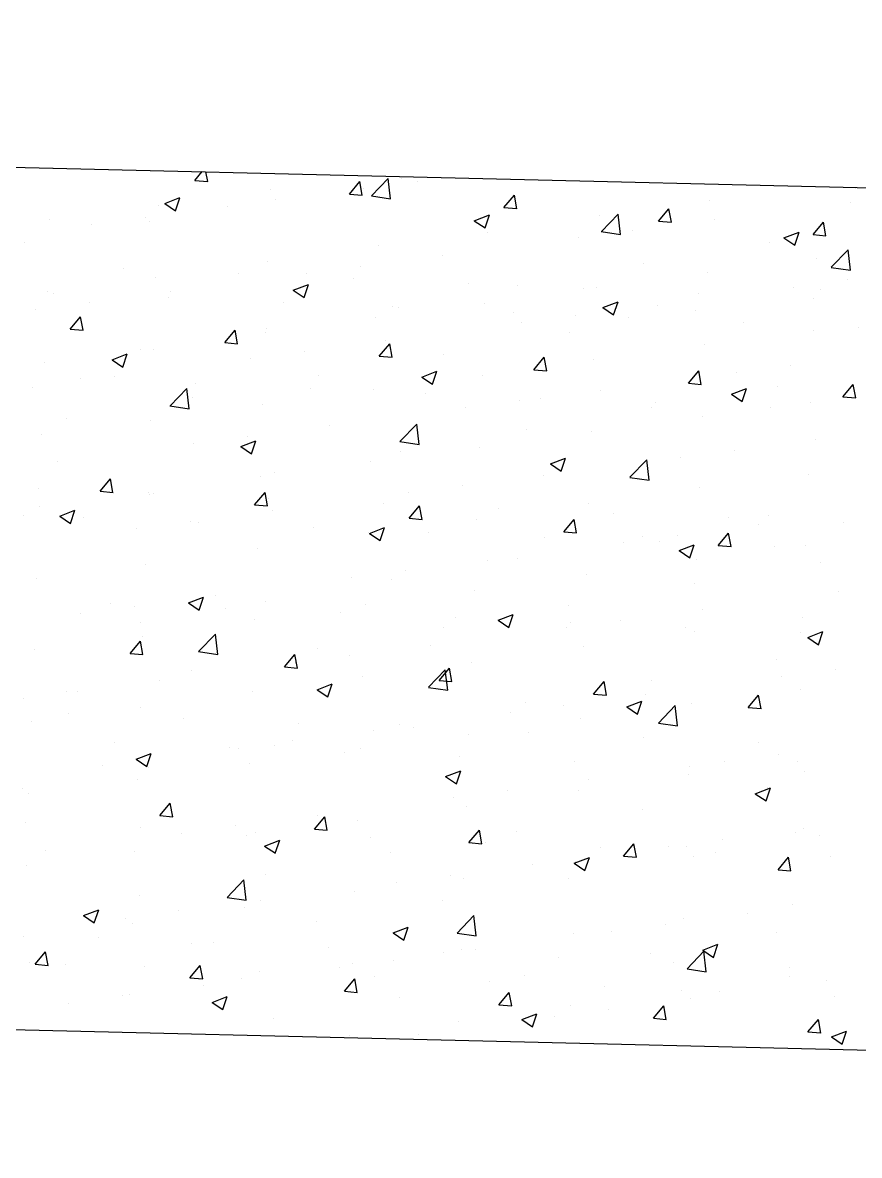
# Model space of a CAD drawing. Header units: millimetres. Extents: x 331487 to 517269, y 198509 to 399936.
# Drawn here: x 446984 to 447372, y 301836 to 302362 of the extents above; entities that cross this region are included whole.
import ezdxf

# ---------------------------------------------------------------- set-up
doc = ezdxf.new("R2010")
doc.units = ezdxf.units.MM
doc.header["$MEASUREMENT"] = 0
doc.layers.add('COLUMN', color=6, linetype='Continuous')

msp = doc.modelspace()

# ---------------------------------------------------------------- linework, layer by layer
at = {"layer": 'COLUMN'}
for p, q in [((411189.88, 303155.43), (449398.63, 302236.5)), ((410789.88, 302764.93), (449403.06, 301836.28))]:
    msp.add_line(p, q, dxfattribs=at)
at = {"layer": 'COLUMN', "color": 2, "linetype": 'Continuous'}
for p, q in [((446997.85, 302294.24), (446997.95, 302294.24)), ((446997.85, 302294.24), (446997.95, 302294.24)), ((446997.94, 302294.23), (446997.94, 302294.24)), ((446997.94, 302294.23), (446997.94, 302294.24)), ((447063.69, 302288.48), (447067.13, 302292.58)), ((447063.69, 302288.48), (447067.13, 302292.58)), ((447069.67, 302287.95), (447068.82, 302292.54)), ((447069.67, 302287.95), (447068.82, 302292.54)), ((447145.62, 302281.3), (447153.41, 302289.42)), ((447145.62, 302281.3), (447153.41, 302289.42)), ((447154.51, 302279.92), (447153.41, 302289.42)), ((447154.51, 302279.92), (447153.41, 302289.42)), ((447159.38, 302289.57), (447159.38, 302289.57)), ((447159.38, 302289.57), (447159.38, 302289.57)), ((447063.69, 302288.48), (447069.67, 302287.96)), ((447063.69, 302288.48), (447069.67, 302287.96)), ((447098.79, 302284.37), (447098.79, 302284.37)), ((447098.79, 302284.37), (447098.79, 302284.37)), ((447135.42, 302282.21), (447140.24, 302287.95)), ((447135.42, 302282.21), (447140.24, 302287.95)), ((447141.4, 302281.68), (447140.24, 302287.95)), ((447141.4, 302281.68), (447140.24, 302287.95)), ((447141.99, 302284.72), (447141.99, 302284.72)), ((447141.99, 302284.72), (447141.99, 302284.72)), ((447167.02, 302288.01), (447167.02, 302288.01)), ((447167.02, 302288.01), (447167.02, 302288.01)), ((447353.23, 302285.47), (447353.23, 302285.47)), ((447353.23, 302285.47), (447353.23, 302285.47)), ((447370.26, 302284.99), (447370.26, 302284.99)), ((447370.26, 302284.99), (447370.26, 302284.99)), ((447049.68, 302277.83), (447056.69, 302280.52)), ((447049.68, 302277.83), (447056.69, 302280.52)), ((447054.65, 302274.47), (447056.68, 302280.51)), ((447054.65, 302274.47), (447056.68, 302280.51)), ((447101.06, 302279.56), (447101.06, 302279.56)), ((447101.06, 302279.56), (447101.06, 302279.56)), ((447135.42, 302282.21), (447141.4, 302281.69)), ((447135.42, 302282.21), (447141.4, 302281.69)), ((447145.62, 302281.3), (447154.51, 302279.92)), ((447145.62, 302281.3), (447154.51, 302279.92)), ((447207.15, 302275.93), (447211.97, 302281.68)), ((447207.15, 302275.93), (447211.97, 302281.68)), ((447213.12, 302275.4), (447211.97, 302281.67)), ((447213.12, 302275.4), (447211.97, 302281.67)), ((447302.71, 302279.06), (447302.71, 302279.06)), ((447302.71, 302279.06), (447302.71, 302279.06)), ((447367.8, 302278.47), (447367.8, 302278.47)), ((447367.8, 302278.47), (447367.8, 302278.47)), ((447046.86, 302276.87), (447046.86, 302276.87)), ((447046.86, 302276.87), (447046.86, 302276.87)), ((447049.68, 302277.83), (447054.66, 302274.47)), ((447049.68, 302277.83), (447054.66, 302274.47)), ((447078.83, 302276.4), (447078.83, 302276.4)), ((447078.83, 302276.4), (447078.83, 302276.4)), ((447207.15, 302275.93), (447213.12, 302275.41)), ((447207.15, 302275.93), (447213.12, 302275.41)), ((447278.87, 302269.66), (447283.69, 302275.4)), ((447278.87, 302269.66), (447283.69, 302275.4)), ((447284.85, 302269.13), (447283.69, 302275.4)), ((447284.85, 302269.13), (447283.69, 302275.4)), ((446996.34, 302270.47), (446996.34, 302270.47)), ((446996.34, 302270.47), (446996.34, 302270.47)), ((447015.92, 302268.12), (447015.92, 302268.12)), ((447015.92, 302268.12), (447015.92, 302268.12)), ((447040.96, 302271.42), (447040.96, 302271.42)), ((447040.96, 302271.42), (447040.96, 302271.42)), ((447042.74, 302269.55), (447042.74, 302269.55)), ((447042.74, 302269.55), (447042.74, 302269.55)), ((447193.4, 302269.82), (447200.4, 302272.51)), ((447193.4, 302269.82), (447200.4, 302272.51)), ((447193.4, 302269.82), (447198.37, 302266.46)), ((447193.4, 302269.82), (447198.37, 302266.46)), ((447198.37, 302266.46), (447200.4, 302272.51)), ((447198.37, 302266.46), (447200.4, 302272.51)), ((447251.37, 302272.02), (447251.37, 302272.02)), ((447251.37, 302272.02), (447251.37, 302272.02)), ((447252.35, 302264.75), (447260.14, 302272.87)), ((447252.35, 302264.75), (447260.14, 302272.87)), ((447261.24, 302263.37), (447260.13, 302272.86)), ((447261.24, 302263.37), (447260.13, 302272.86)), ((447278.87, 302269.66), (447284.85, 302269.13)), ((447278.87, 302269.66), (447284.85, 302269.13)), ((447304.65, 302270.16), (447304.65, 302270.16)), ((447304.65, 302270.16), (447304.65, 302270.16)), ((447350.6, 302263.38), (447355.42, 302269.13)), ((447350.6, 302263.38), (447355.42, 302269.13)), ((447356.57, 302262.85), (447355.42, 302269.12)), ((447356.57, 302262.85), (447355.42, 302269.12)), ((447199.43, 302264.53), (447199.43, 302264.53)), ((447199.43, 302264.53), (447199.43, 302264.53)), ((447252.34, 302264.75), (447261.24, 302263.37)), ((447252.34, 302264.75), (447261.24, 302263.37)), ((447266.77, 302265.17), (447266.77, 302265.17)), ((447266.77, 302265.17), (447266.77, 302265.17)), ((447337.11, 302261.81), (447344.11, 302264.5)), ((447337.11, 302261.81), (447344.11, 302264.5)), ((447342.08, 302258.45), (447344.11, 302264.5)), ((447342.08, 302258.45), (447344.11, 302264.5)), ((447350.6, 302263.38), (447356.58, 302262.86)), ((447350.6, 302263.38), (447356.58, 302262.86)), ((446984.42, 302259.54), (446984.42, 302259.54)), ((446984.42, 302259.54), (446984.42, 302259.54)), ((447148.92, 302258.12), (447148.92, 302258.12)), ((447148.92, 302258.12), (447148.92, 302258.12)), ((447241.74, 302261.87), (447241.74, 302261.87)), ((447241.74, 302261.87), (447241.74, 302261.87)), ((447330.21, 302259.94), (447330.21, 302259.94)), ((447330.21, 302259.94), (447330.21, 302259.94)), ((447337.11, 302261.81), (447342.08, 302258.46)), ((447337.11, 302261.81), (447342.08, 302258.46)), ((447178.59, 302253.56), (447178.59, 302253.56)), ((447178.59, 302253.56), (447178.59, 302253.56)), ((447352.01, 302252.18), (447352.01, 302252.18)), ((447352.01, 302252.18), (447352.01, 302252.18)), ((447359.07, 302248.2), (447366.86, 302256.32)), ((447359.07, 302248.2), (447366.86, 302256.32)), ((447367.96, 302246.82), (447366.86, 302256.31)), ((447367.96, 302246.82), (447366.86, 302256.31)), ((447030.5, 302247.43), (447030.5, 302247.43)), ((447030.5, 302247.43), (447030.5, 302247.43)), ((447097.58, 302251.08), (447097.58, 302251.08)), ((447097.58, 302251.08), (447097.58, 302251.08)), ((447140.71, 302248.57), (447140.71, 302248.57)), ((447140.71, 302248.57), (447140.71, 302248.57)), ((447271.89, 302249.93), (447271.89, 302249.93)), ((447271.89, 302249.93), (447271.89, 302249.93)), ((447359.07, 302248.19), (447367.96, 302246.82)), ((447359.07, 302248.19), (447367.96, 302246.82)), ((447045.64, 302243.59), (447045.64, 302243.59)), ((447045.64, 302243.59), (447045.64, 302243.59)), ((447083.88, 302245.17), (447083.88, 302245.17)), ((447083.88, 302245.17), (447083.88, 302245.17)), ((447115.68, 302245.28), (447115.68, 302245.28)), ((447115.68, 302245.28), (447115.68, 302245.28)), ((447137.26, 302242.92), (447137.26, 302242.92)), ((447137.26, 302242.92), (447137.26, 302242.92)), ((447301.5, 302245.78), (447301.5, 302245.78)), ((447301.5, 302245.78), (447301.5, 302245.78)), ((447366.53, 302242.32), (447366.53, 302242.32)), ((447366.53, 302242.32), (447366.53, 302242.32)), ((446995.13, 302237.18), (446995.13, 302237.18)), ((446995.13, 302237.18), (446995.13, 302237.18)), ((446998.2, 302236.25), (446998.2, 302236.25)), ((446998.2, 302236.25), (446998.2, 302236.25)), ((447052.52, 302236.96), (447052.52, 302236.96)), ((447052.52, 302236.96), (447052.52, 302236.96)), ((447109.37, 302237.57), (447116.38, 302240.25)), ((447109.37, 302237.57), (447116.38, 302240.25)), ((447109.37, 302237.57), (447114.35, 302234.21)), ((447109.37, 302237.57), (447114.35, 302234.21)), ((447114.35, 302234.21), (447116.37, 302240.25)), ((447114.35, 302234.21), (447116.37, 302240.25)), ((447190.64, 302240.66), (447190.64, 302240.66)), ((447190.64, 302240.66), (447190.64, 302240.66)), ((447213.57, 302239.92), (447213.57, 302239.92)), ((447213.57, 302239.92), (447213.57, 302239.92)), ((447244.03, 302238.4), (447244.03, 302238.4)), ((447244.03, 302238.4), (447244.03, 302238.4)), ((447250.16, 302238.73), (447250.16, 302238.73)), ((447250.16, 302238.73), (447250.16, 302238.73)), ((447297.41, 302236.15), (447297.41, 302236.15)), ((447297.41, 302236.15), (447297.41, 302236.15)), ((447341.5, 302239.03), (447341.5, 302239.03)), ((447341.5, 302239.03), (447341.5, 302239.03)), ((447354.17, 302237.98), (447354.17, 302237.98)), ((447354.17, 302237.98), (447354.17, 302237.98)), ((447014.65, 302231.98), (447014.65, 302231.98)), ((447014.65, 302231.98), (447014.65, 302231.98)), ((447051.58, 302233.99), (447051.58, 302233.99)), ((447051.58, 302233.99), (447051.58, 302233.99)), ((447104.96, 302231.74), (447104.96, 302231.74)), ((447104.96, 302231.74), (447104.96, 302231.74)), ((447198.22, 302231.24), (447198.22, 302231.24)), ((447198.22, 302231.24), (447198.22, 302231.24)), ((447253.09, 302229.56), (447260.09, 302232.25)), ((447253.09, 302229.56), (447260.09, 302232.25)), ((447258.06, 302226.2), (447260.09, 302232.24)), ((447258.06, 302226.2), (447260.09, 302232.24)), ((447350.79, 302233.89), (447350.79, 302233.89)), ((447350.79, 302233.89), (447350.79, 302233.89)), ((446989.62, 302228.68), (446989.62, 302228.68)), ((446989.62, 302228.68), (446989.62, 302228.68)), ((447155.25, 302229.91), (447155.25, 302229.91)), ((447155.25, 302229.91), (447155.25, 302229.91)), ((447158.35, 302229.48), (447158.35, 302229.48)), ((447158.35, 302229.48), (447158.35, 302229.48)), ((447211.73, 302227.23), (447211.73, 302227.23)), ((447211.73, 302227.23), (447211.73, 302227.23)), ((447240.47, 302225.73), (447240.47, 302225.73)), ((447240.47, 302225.73), (447240.47, 302225.73)), ((447253.09, 302229.56), (447258.06, 302226.2)), ((447253.09, 302229.56), (447258.06, 302226.2)), ((447278.34, 302230.71), (447278.34, 302230.71)), ((447278.34, 302230.71), (447278.34, 302230.71)), ((447295.85, 302227.97), (447295.85, 302227.97)), ((447295.85, 302227.97), (447295.85, 302227.97)), ((447005.84, 302219.54), (447010.66, 302225.28)), ((447005.84, 302219.54), (447010.66, 302225.28)), ((447011.82, 302219.01), (447010.66, 302225.28)), ((447011.82, 302219.01), (447010.66, 302225.28)), ((447147.71, 302224.83), (447147.71, 302224.83)), ((447147.71, 302224.83), (447147.71, 302224.83)), ((447215.43, 302222.43), (447215.43, 302222.43)), ((447215.43, 302222.43), (447215.43, 302222.43)), ((447265.11, 302224.97), (447265.11, 302224.97)), ((447265.11, 302224.97), (447265.11, 302224.97)), ((447318.49, 302222.72), (447318.49, 302222.72)), ((447318.49, 302222.72), (447318.49, 302222.72)), ((447371.88, 302220.46), (447371.88, 302220.46)), ((447371.88, 302220.46), (447371.88, 302220.46)), ((447005.84, 302219.54), (447011.82, 302219.02)), ((447005.84, 302219.54), (447011.82, 302219.02)), ((447077.57, 302213.26), (447082.39, 302219.01)), ((447077.57, 302213.26), (447082.39, 302219.01)), ((447083.54, 302212.74), (447082.39, 302219)), ((447083.54, 302212.74), (447082.39, 302219)), ((447096.36, 302217.79), (447096.36, 302217.79)), ((447096.36, 302217.79), (447096.36, 302217.79)), ((447096.93, 302219.9), (447096.93, 302219.9)), ((447096.93, 302219.9), (447096.93, 302219.9)), ((447237.53, 302217.96), (447237.53, 302217.96)), ((447237.53, 302217.96), (447237.53, 302217.96)), ((447350.79, 302218.89), (447350.79, 302218.89)), ((447350.79, 302218.89), (447350.79, 302218.89)), ((447038.61, 302209.89), (447038.61, 302209.89)), ((447038.61, 302209.89), (447038.61, 302209.89)), ((447044.42, 302210.3), (447044.42, 302210.3)), ((447044.42, 302210.3), (447044.42, 302210.3)), ((447077.57, 302213.26), (447083.55, 302212.74)), ((447077.57, 302213.26), (447083.55, 302212.74)), ((447149.3, 302206.99), (447154.12, 302212.73)), ((447149.3, 302206.99), (447154.12, 302212.73)), ((447152.28, 302214.12), (447152.28, 302214.12)), ((447152.28, 302214.12), (447152.28, 302214.12)), ((447155.27, 302206.46), (447154.11, 302212.73)), ((447155.27, 302206.46), (447154.11, 302212.73)), ((447300.28, 302212.49), (447300.28, 302212.49)), ((447300.28, 302212.49), (447300.28, 302212.49)), ((447025.35, 302205.31), (447032.35, 302208)), ((447025.35, 302205.31), (447032.35, 302208)), ((447025.35, 302205.31), (447030.33, 302201.96)), ((447025.35, 302205.31), (447030.33, 302201.96)), ((447030.32, 302201.96), (447032.35, 302208)), ((447030.32, 302201.96), (447032.35, 302208)), ((447089.37, 302205.84), (447089.37, 302205.84)), ((447089.37, 302205.84), (447089.37, 302205.84)), ((447114.41, 302209.13), (447114.41, 302209.13)), ((447114.41, 302209.13), (447114.41, 302209.13)), ((447149.3, 302206.99), (447155.27, 302206.47)), ((447149.3, 302206.99), (447155.27, 302206.47)), ((447179.21, 302207.95), (447179.21, 302207.95)), ((447179.21, 302207.95), (447179.21, 302207.95)), ((447221.02, 302200.71), (447225.84, 302206.46)), ((447221.02, 302200.71), (447225.84, 302206.46)), ((447227, 302200.18), (447225.84, 302206.45)), ((447227, 302200.18), (447225.84, 302206.45)), ((447248.94, 302205.44), (447248.94, 302205.44)), ((447248.94, 302205.44), (447248.94, 302205.44)), ((446993.91, 302203.89), (446993.91, 302203.89)), ((446993.91, 302203.89), (446993.91, 302203.89)), ((447169.07, 302197.3), (447176.07, 302199.99)), ((447169.07, 302197.3), (447176.07, 302199.99)), ((447174.04, 302193.95), (447176.06, 302199.99)), ((447174.04, 302193.95), (447176.06, 302199.99)), ((447221.02, 302200.71), (447227, 302200.19)), ((447221.02, 302200.71), (447227, 302200.19)), ((447292.75, 302194.44), (447297.57, 302200.18)), ((447292.75, 302194.44), (447297.57, 302200.18)), ((447298.72, 302193.91), (447297.57, 302200.18)), ((447298.72, 302193.91), (447297.57, 302200.18)), ((447315.19, 302199.59), (447315.19, 302199.59)), ((447315.19, 302199.59), (447315.19, 302199.59)), ((447340.22, 302202.88), (447340.22, 302202.88)), ((447340.22, 302202.88), (447340.22, 302202.88)), ((447010.6, 302196.6), (447010.6, 302196.6)), ((447010.6, 302196.6), (447010.6, 302196.6)), ((447026.22, 302197.52), (447026.22, 302197.52)), ((447026.22, 302197.52), (447026.22, 302197.52)), ((447063.98, 302194.34), (447063.98, 302194.34)), ((447063.98, 302194.34), (447063.98, 302194.34)), ((447120.89, 302197.94), (447120.89, 302197.94)), ((447120.89, 302197.94), (447120.89, 302197.94)), ((447169.07, 302197.3), (447174.04, 302193.95)), ((447169.07, 302197.3), (447174.04, 302193.95)), ((447197, 302197.95), (447197, 302197.95)), ((447197, 302197.95), (447197, 302197.95)), ((447292.75, 302194.44), (447298.72, 302193.92)), ((447292.75, 302194.44), (447298.72, 302193.92)), ((446988.34, 302192.54), (446988.34, 302192.54)), ((446988.34, 302192.54), (446988.34, 302192.54)), ((447052.16, 302183.89), (447059.95, 302192.01)), ((447052.16, 302183.89), (447059.95, 302192.01)), ((447061.05, 302182.51), (447059.94, 302192)), ((447061.05, 302182.51), (447059.94, 302192)), ((447117.37, 302192.08), (447117.37, 302192.08)), ((447117.37, 302192.08), (447117.37, 302192.08)), ((447146.49, 302191.55), (447146.49, 302191.55)), ((447146.49, 302191.55), (447146.49, 302191.55)), ((447170.75, 302189.83), (447170.75, 302189.83)), ((447170.75, 302189.83), (447170.75, 302189.83)), ((447252.03, 302191.27), (447252.03, 302191.27)), ((447252.03, 302191.27), (447252.03, 302191.27)), ((447312.78, 302189.3), (447319.78, 302191.98)), ((447312.78, 302189.3), (447319.78, 302191.98)), ((447312.78, 302189.3), (447317.75, 302185.94)), ((447312.78, 302189.3), (447317.75, 302185.94)), ((447317.75, 302185.94), (447319.78, 302191.98)), ((447317.75, 302185.94), (447319.78, 302191.98)), ((447334.04, 302192.98), (447334.04, 302192.98)), ((447334.04, 302192.98), (447334.04, 302192.98)), ((447364.47, 302188.16), (447369.29, 302193.91)), ((447364.47, 302188.16), (447369.29, 302193.91)), ((447370.45, 302187.63), (447369.29, 302193.9)), ((447370.45, 302187.63), (447369.29, 302193.9)), ((447052.15, 302183.89), (447061.05, 302182.51)), ((447052.15, 302183.89), (447061.05, 302182.51)), ((447062.57, 302187.93), (447062.57, 302187.93)), ((447062.57, 302187.93), (447062.57, 302187.93)), ((447095.15, 302184.5), (447095.15, 302184.5)), ((447095.15, 302184.5), (447095.15, 302184.5)), ((447214.16, 302186.29), (447214.16, 302186.29)), ((447214.16, 302186.29), (447214.16, 302186.29)), ((447224.13, 302187.57), (447224.13, 302187.57)), ((447224.13, 302187.57), (447224.13, 302187.57)), ((447277.51, 302185.32), (447277.51, 302185.32)), ((447277.51, 302185.32), (447277.51, 302185.32)), ((447349.58, 302185.6), (447349.58, 302185.6)), ((447349.58, 302185.6), (447349.58, 302185.6)), ((447364.47, 302188.16), (447370.45, 302187.64)), ((447364.47, 302188.16), (447370.45, 302187.64)), ((447189.13, 302182.99), (447189.13, 302182.99)), ((447189.13, 302182.99), (447189.13, 302182.99)), ((447275.72, 302182.97), (447275.72, 302182.97)), ((447275.72, 302182.97), (447275.72, 302182.97)), ((447299.07, 302179.2), (447299.07, 302179.2)), ((447299.07, 302179.2), (447299.07, 302179.2)), ((447330.9, 302183.06), (447330.9, 302183.06)), ((447330.9, 302183.06), (447330.9, 302183.06)), ((447004.26, 302177.92), (447004.26, 302177.92)), ((447004.26, 302177.92), (447004.26, 302177.92)), ((447043.21, 302177.01), (447043.21, 302177.01)), ((447043.21, 302177.01), (447043.21, 302177.01)), ((447125.97, 302174.68), (447125.97, 302174.68)), ((447125.97, 302174.68), (447125.97, 302174.68)), ((447158.88, 302167.34), (447166.67, 302175.46)), ((447158.88, 302167.34), (447166.67, 302175.46)), ((447167.77, 302165.96), (447166.67, 302175.45)), ((447167.77, 302165.96), (447166.67, 302175.45)), ((446992.7, 302170.6), (446992.7, 302170.6)), ((446992.7, 302170.6), (446992.7, 302170.6)), ((447088.1, 302169.69), (447088.1, 302169.69)), ((447088.1, 302169.69), (447088.1, 302169.69)), ((447217.4, 302172.96), (447217.4, 302172.96)), ((447217.4, 302172.96), (447217.4, 302172.96)), ((447247.72, 302172.16), (447247.72, 302172.16)), ((447247.72, 302172.16), (447247.72, 302172.16)), ((447351.79, 302168.43), (447351.79, 302168.43)), ((447351.79, 302168.43), (447351.79, 302168.43)), ((447063.06, 302166.39), (447063.06, 302166.39)), ((447063.06, 302166.39), (447063.06, 302166.39)), ((447085.04, 302165.05), (447092.04, 302167.74)), ((447085.04, 302165.05), (447092.04, 302167.74)), ((447085.04, 302165.05), (447090.02, 302161.7)), ((447085.04, 302165.05), (447090.02, 302161.7)), ((447090.01, 302161.7), (447092.04, 302167.74)), ((447090.01, 302161.7), (447092.04, 302167.74)), ((447158.88, 302167.33), (447167.77, 302165.96)), ((447158.88, 302167.33), (447167.77, 302165.96)), ((447159.08, 302162.95), (447159.08, 302162.95)), ((447159.08, 302162.95), (447159.08, 302162.95)), ((447195.78, 302164.66), (447195.78, 302164.66)), ((447195.78, 302164.66), (447195.78, 302164.66)), ((447313.92, 302163.44), (447313.92, 302163.44)), ((447313.92, 302163.44), (447313.92, 302163.44)), ((446999.91, 302158.08), (446999.91, 302158.08)), ((446999.91, 302158.08), (446999.91, 302158.08)), ((447145.27, 302158.26), (447145.27, 302158.26)), ((447145.27, 302158.26), (447145.27, 302158.26)), ((447228.76, 302157.04), (447235.76, 302159.73)), ((447228.76, 302157.04), (447235.76, 302159.73)), ((447233.73, 302153.69), (447235.75, 302159.73)), ((447233.73, 302153.69), (447235.75, 302159.73)), ((447265.61, 302150.79), (447273.39, 302158.91)), ((447265.61, 302150.79), (447273.39, 302158.91)), ((447274.49, 302149.4), (447273.39, 302158.9)), ((447274.49, 302149.4), (447273.39, 302158.9)), ((447288.88, 302160.15), (447288.88, 302160.15)), ((447288.88, 302160.15), (447288.88, 302160.15)), ((447100.77, 302152.94), (447100.77, 302152.94)), ((447100.77, 302152.94), (447100.77, 302152.94)), ((447228.76, 302157.04), (447233.73, 302153.69)), ((447228.76, 302157.04), (447233.73, 302153.69)), ((447348.36, 302152.31), (447348.36, 302152.31)), ((447348.36, 302152.31), (447348.36, 302152.31)), ((447019.72, 302144.32), (447024.54, 302150.07)), ((447019.72, 302144.32), (447024.54, 302150.07)), ((447025.69, 302143.79), (447024.54, 302150.06)), ((447025.69, 302143.79), (447024.54, 302150.06)), ((447093.93, 302151.21), (447093.93, 302151.21)), ((447093.93, 302151.21), (447093.93, 302151.21)), ((447187.85, 302146.85), (447187.85, 302146.85)), ((447187.85, 302146.85), (447187.85, 302146.85)), ((447225.73, 302151.83), (447225.73, 302151.83)), ((447225.73, 302151.83), (447225.73, 302151.83)), ((447265.6, 302150.78), (447274.49, 302149.4)), ((447265.6, 302150.78), (447274.49, 302149.4)), ((446991.13, 302145.5), (446991.13, 302145.5)), ((446991.13, 302145.5), (446991.13, 302145.5)), ((447019.72, 302144.32), (447025.7, 302143.8)), ((447019.72, 302144.32), (447025.7, 302143.8)), ((447041.99, 302143.72), (447041.99, 302143.72)), ((447041.99, 302143.72), (447041.99, 302143.72)), ((447042.45, 302142.92), (447042.45, 302142.92)), ((447042.45, 302142.92), (447042.45, 302142.92)), ((447044.51, 302143.24), (447044.51, 302143.24)), ((447044.51, 302143.24), (447044.51, 302143.24)), ((447091.44, 302138.04), (447096.27, 302143.79)), ((447091.44, 302138.04), (447096.27, 302143.79)), ((447097.42, 302137.52), (447096.26, 302143.78)), ((447097.42, 302137.52), (447096.26, 302143.78)), ((447162.82, 302143.55), (447162.82, 302143.55)), ((447162.82, 302143.55), (447162.82, 302143.55)), ((447297.85, 302145.91), (447297.85, 302145.91)), ((447297.85, 302145.91), (447297.85, 302145.91)), ((446991.48, 302137.32), (446991.48, 302137.32)), ((446991.48, 302137.32), (446991.48, 302137.32)), ((447091.44, 302138.04), (447097.42, 302137.52)), ((447091.44, 302138.04), (447097.42, 302137.52)), ((447097.89, 302140.99), (447097.89, 302140.99)), ((447097.89, 302140.99), (447097.89, 302140.99)), ((447151.27, 302138.73), (447151.27, 302138.73)), ((447151.27, 302138.73), (447151.27, 302138.73)), ((447163.17, 302131.77), (447167.99, 302137.52)), ((447163.17, 302131.77), (447167.99, 302137.52)), ((447169.15, 302131.24), (447167.99, 302137.51)), ((447169.15, 302131.24), (447167.99, 302137.51)), ((447204.66, 302136.47), (447204.66, 302136.47)), ((447204.66, 302136.47), (447204.66, 302136.47)), ((447246.51, 302138.87), (447246.51, 302138.87)), ((447246.51, 302138.87), (447246.51, 302138.87)), ((446984.13, 302132.91), (446984.13, 302132.91)), ((446984.13, 302132.91), (446984.13, 302132.91)), ((447001.02, 302132.8), (447008.02, 302135.49)), ((447001.02, 302132.8), (447008.02, 302135.49)), ((447001.02, 302132.8), (447006, 302129.44)), ((447001.02, 302132.8), (447006, 302129.44)), ((447005.99, 302129.44), (447008.02, 302135.48)), ((447005.99, 302129.44), (447008.02, 302135.48)), ((447012.21, 302132.06), (447012.21, 302132.06)), ((447012.21, 302132.06), (447012.21, 302132.06)), ((447099.66, 302135.24), (447099.66, 302135.24)), ((447099.66, 302135.24), (447099.66, 302135.24)), ((447163.17, 302131.77), (447169.15, 302131.25)), ((447163.17, 302131.77), (447169.15, 302131.25)), ((447194.57, 302131.37), (447194.57, 302131.37)), ((447194.57, 302131.37), (447194.57, 302131.37)), ((447234.9, 302125.49), (447239.72, 302131.24)), ((447234.9, 302125.49), (447239.72, 302131.24)), ((447240.87, 302124.97), (447239.72, 302131.23)), ((447240.87, 302124.97), (447239.72, 302131.23)), ((447258.04, 302134.22), (447258.04, 302134.22)), ((447258.04, 302134.22), (447258.04, 302134.22)), ((447311.42, 302131.96), (447311.42, 302131.96)), ((447311.42, 302131.96), (447311.42, 302131.96)), ((447329.91, 302133.31), (447329.91, 302133.31)), ((447329.91, 302133.31), (447329.91, 302133.31)), ((447036.76, 302126.95), (447036.76, 302126.95)), ((447036.76, 302126.95), (447036.76, 302126.95)), ((447061.79, 302130.25), (447061.79, 302130.25)), ((447061.79, 302130.25), (447061.79, 302130.25)), ((447065.6, 302129.81), (447065.6, 302129.81)), ((447065.6, 302129.81), (447065.6, 302129.81)), ((447118.98, 302127.55), (447118.98, 302127.55)), ((447118.98, 302127.55), (447118.98, 302127.55)), ((447144.73, 302124.79), (447151.74, 302127.48)), ((447144.73, 302124.79), (447151.74, 302127.48)), ((447149.7, 302121.43), (447151.73, 302127.48)), ((447149.7, 302121.43), (447151.73, 302127.48)), ((447325.48, 302128.99), (447325.48, 302128.99)), ((447325.48, 302128.99), (447325.48, 302128.99)), ((447364.8, 302129.71), (447364.8, 302129.71)), ((447364.8, 302129.71), (447364.8, 302129.71)), ((447144.06, 302124.97), (447144.06, 302124.97)), ((447144.06, 302124.97), (447144.06, 302124.97)), ((447144.73, 302124.79), (447149.71, 302121.43)), ((447144.73, 302124.79), (447149.71, 302121.43)), ((447172.36, 302125.3), (447172.36, 302125.3)), ((447172.36, 302125.3), (447172.36, 302125.3)), ((447225.74, 302123.04), (447225.74, 302123.04)), ((447225.74, 302123.04), (447225.74, 302123.04)), ((447234.9, 302125.49), (447240.87, 302124.97)), ((447234.9, 302125.49), (447240.87, 302124.97)), ((447262.58, 302120.71), (447262.58, 302120.71)), ((447262.58, 302120.71), (447262.58, 302120.71)), ((447271.59, 302123.3), (447271.59, 302123.3)), ((447271.59, 302123.3), (447271.59, 302123.3)), ((447279.12, 302120.79), (447279.12, 302120.79)), ((447279.12, 302120.79), (447279.12, 302120.79)), ((447287.61, 302124), (447287.61, 302124)), ((447287.61, 302124), (447287.61, 302124)), ((447306.62, 302119.22), (447311.44, 302124.96)), ((447306.62, 302119.22), (447311.44, 302124.96)), ((447312.6, 302118.69), (447311.44, 302124.96)), ((447312.6, 302118.69), (447311.44, 302124.96)), ((447092.71, 302117.93), (447092.71, 302117.93)), ((447092.71, 302117.93), (447092.71, 302117.93)), ((447288.45, 302116.78), (447295.45, 302119.47)), ((447288.45, 302116.78), (447295.45, 302119.47)), ((447288.45, 302116.78), (447293.42, 302113.43)), ((447288.45, 302116.78), (447293.42, 302113.43)), ((447293.42, 302113.42), (447295.45, 302119.47)), ((447293.42, 302113.42), (447295.45, 302119.47)), ((447306.62, 302119.22), (447312.6, 302118.7)), ((447306.62, 302119.22), (447312.6, 302118.7)), ((447332.51, 302118.53), (447332.51, 302118.53)), ((447332.51, 302118.53), (447332.51, 302118.53)), ((447347.15, 302119.02), (447347.15, 302119.02)), ((447347.15, 302119.02), (447347.15, 302119.02)), ((447040.78, 302110.43), (447040.78, 302110.43)), ((447040.78, 302110.43), (447040.78, 302110.43)), ((447199.42, 302112.39), (447199.42, 302112.39)), ((447199.42, 302112.39), (447199.42, 302112.39)), ((447213.27, 302113.29), (447213.27, 302113.29)), ((447213.27, 302113.29), (447213.27, 302113.29)), ((447296.63, 302112.62), (447296.63, 302112.62)), ((447296.63, 302112.62), (447296.63, 302112.62)), ((447353.87, 302111.35), (447353.87, 302111.35)), ((447353.87, 302111.35), (447353.87, 302111.35)), ((447161.55, 302107.4), (447161.55, 302107.4)), ((447161.55, 302107.4), (447161.55, 302107.4)), ((447245.29, 302105.58), (447245.29, 302105.58)), ((447245.29, 302105.58), (447245.29, 302105.58)), ((446990.26, 302104.03), (446990.26, 302104.03)), ((446990.26, 302104.03), (446990.26, 302104.03)), ((447136.51, 302104.11), (447136.51, 302104.11)), ((447136.51, 302104.11), (447136.51, 302104.11)), ((447154.96, 302103.28), (447154.96, 302103.28)), ((447154.96, 302103.28), (447154.96, 302103.28)), ((447295.55, 302101.34), (447295.55, 302101.34)), ((447295.55, 302101.34), (447295.55, 302101.34)), ((447060.71, 302092.54), (447067.71, 302095.22)), ((447060.71, 302092.54), (447067.71, 302095.22)), ((447065.68, 302089.18), (447067.71, 302095.22)), ((447065.68, 302089.18), (447067.71, 302095.22)), ((447073.36, 302095.79), (447073.36, 302095.79)), ((447073.36, 302095.79), (447073.36, 302095.79)), ((447193.35, 302098.08), (447193.35, 302098.08)), ((447193.35, 302098.08), (447193.35, 302098.08)), ((447362.33, 302097.86), (447362.33, 302097.86)), ((447362.33, 302097.86), (447362.33, 302097.86)), ((447024.62, 302092.41), (447024.62, 302092.41)), ((447024.62, 302092.41), (447024.62, 302092.41)), ((447035.48, 302090.81), (447035.48, 302090.81)), ((447035.48, 302090.81), (447035.48, 302090.81)), ((447060.71, 302092.54), (447065.69, 302089.18)), ((447060.71, 302092.54), (447065.69, 302089.18)), ((447078, 302090.15), (447078, 302090.15)), ((447078, 302090.15), (447078, 302090.15)), ((447096.64, 302093.27), (447096.64, 302093.27)), ((447096.64, 302093.27), (447096.64, 302093.27)), ((447142.84, 302091.68), (447142.84, 302091.68)), ((447142.84, 302091.68), (447142.84, 302091.68)), ((447237.24, 302091.33), (447237.24, 302091.33)), ((447237.24, 302091.33), (447237.24, 302091.33)), ((447299.18, 302089.55), (447299.18, 302089.55)), ((447299.18, 302089.55), (447299.18, 302089.55)), ((447010.45, 302087.51), (447010.45, 302087.51)), ((447010.45, 302087.51), (447010.45, 302087.51)), ((447091.5, 302084.64), (447091.5, 302084.64)), ((447091.5, 302084.64), (447091.5, 302084.64)), ((447131.38, 302087.9), (447131.38, 302087.9)), ((447131.38, 302087.9), (447131.38, 302087.9)), ((447184.76, 302085.64), (447184.76, 302085.64)), ((447184.76, 302085.64), (447184.76, 302085.64)), ((447204.42, 302084.53), (447211.43, 302087.22)), ((447204.42, 302084.53), (447211.43, 302087.22)), ((447204.42, 302084.53), (447209.4, 302081.17)), ((447204.42, 302084.53), (447209.4, 302081.17)), ((447209.4, 302081.17), (447211.42, 302087.21)), ((447209.4, 302081.17), (447211.42, 302087.21)), ((447261.3, 302084.56), (447261.3, 302084.56)), ((447261.3, 302084.56), (447261.3, 302084.56)), ((447345.93, 302085.73), (447345.93, 302085.73)), ((447345.93, 302085.73), (447345.93, 302085.73)), ((447038.32, 302083.26), (447038.32, 302083.26)), ((447038.32, 302083.26), (447038.32, 302083.26)), ((447178.92, 302081.32), (447178.92, 302081.32)), ((447178.92, 302081.32), (447178.92, 302081.32)), ((447236.27, 302081.26), (447236.27, 302081.26)), ((447236.27, 302081.26), (447236.27, 302081.26)), ((447238.14, 302083.39), (447238.14, 302083.39)), ((447238.14, 302083.39), (447238.14, 302083.39)), ((447291.53, 302081.13), (447291.53, 302081.13)), ((447291.53, 302081.13), (447291.53, 302081.13)), ((447295.42, 302079.33), (447295.42, 302079.33)), ((447295.42, 302079.33), (447295.42, 302079.33)), ((447344.91, 302078.88), (447344.91, 302078.88)), ((447344.91, 302078.88), (447344.91, 302078.88)), ((447348.14, 302076.52), (447355.14, 302079.21)), ((447348.14, 302076.52), (447355.14, 302079.21)), ((447353.11, 302073.16), (447355.14, 302079.21)), ((447353.11, 302073.16), (447355.14, 302079.21)), ((447033.59, 302069.1), (447038.41, 302074.85)), ((447033.59, 302069.1), (447038.41, 302074.85)), ((447039.57, 302068.57), (447038.41, 302074.84)), ((447039.57, 302068.57), (447038.41, 302074.84)), ((447039.56, 302077.14), (447039.56, 302077.14)), ((447039.56, 302077.14), (447039.56, 302077.14)), ((447065.41, 302069.93), (447073.2, 302078.05)), ((447065.41, 302069.93), (447073.2, 302078.05)), ((447074.3, 302068.54), (447073.2, 302078.04)), ((447074.3, 302068.54), (447073.2, 302078.04)), ((447348.14, 302076.52), (447353.11, 302073.16)), ((447348.14, 302076.52), (447353.11, 302073.16)), ((446989.05, 302070.74), (446989.05, 302070.74)), ((446989.05, 302070.74), (446989.05, 302070.74)), ((447033.59, 302069.1), (447039.57, 302068.58)), ((447033.59, 302069.1), (447039.57, 302068.58)), ((447065.41, 302069.92), (447074.3, 302068.54)), ((447065.41, 302069.92), (447074.3, 302068.54)), ((447105.32, 302062.83), (447110.14, 302068.57)), ((447105.32, 302062.83), (447110.14, 302068.57)), ((447111.29, 302062.3), (447110.14, 302068.57)), ((447111.29, 302062.3), (447110.14, 302068.57)), ((447120.6, 302071.31), (447120.6, 302071.31)), ((447120.6, 302071.31), (447120.6, 302071.31)), ((447173.11, 302072.95), (447173.11, 302072.95)), ((447173.11, 302072.95), (447173.11, 302072.95)), ((447244.08, 302072.29), (447244.08, 302072.29)), ((447244.08, 302072.29), (447244.08, 302072.29)), ((447105.32, 302062.83), (447111.3, 302062.3)), ((447105.32, 302062.83), (447111.3, 302062.3)), ((447110.21, 302064.67), (447110.21, 302064.67)), ((447110.21, 302064.67), (447110.21, 302064.67)), ((447135.24, 302067.96), (447135.24, 302067.96)), ((447135.24, 302067.96), (447135.24, 302067.96)), ((447192.14, 302064.79), (447192.14, 302064.79)), ((447192.14, 302064.79), (447192.14, 302064.79)), ((447333.74, 302066.35), (447333.74, 302066.35)), ((447333.74, 302066.35), (447333.74, 302066.35)), ((447062.28, 302061.3), (447062.28, 302061.3)), ((447062.28, 302061.3), (447062.28, 302061.3)), ((447141.63, 302058.39), (447141.63, 302058.39)), ((447141.63, 302058.39), (447141.63, 302058.39)), ((447172.14, 302053.38), (447179.93, 302061.49)), ((447172.14, 302053.38), (447179.93, 302061.49)), ((447177.05, 302056.55), (447181.87, 302062.3)), ((447177.05, 302056.55), (447181.87, 302062.3)), ((447181.03, 302051.99), (447179.92, 302061.49)), ((447181.03, 302051.99), (447179.92, 302061.49)), ((447183.02, 302056.02), (447181.86, 302062.29)), ((447183.02, 302056.02), (447181.86, 302062.29)), ((447336.02, 302058.42), (447336.02, 302058.42)), ((447336.02, 302058.42), (447336.02, 302058.42)), ((447361.06, 302061.72), (447361.06, 302061.72)), ((447361.06, 302061.72), (447361.06, 302061.72)), ((447047.05, 302056.35), (447047.05, 302056.35)), ((447047.05, 302056.35), (447047.05, 302056.35)), ((447120.4, 302052.27), (447127.4, 302054.96)), ((447120.4, 302052.27), (447127.4, 302054.96)), ((447120.4, 302052.27), (447125.38, 302048.92)), ((447120.4, 302052.27), (447125.38, 302048.92)), ((447125.37, 302048.92), (447127.4, 302054.96)), ((447125.37, 302048.92), (447127.4, 302054.96)), ((447172.13, 302053.37), (447181.03, 302051.99)), ((447172.13, 302053.37), (447181.03, 302051.99)), ((447177.05, 302056.55), (447183.02, 302056.03)), ((447177.05, 302056.55), (447183.02, 302056.03)), ((447248.77, 302050.28), (447253.59, 302056.02)), ((447248.77, 302050.28), (447253.59, 302056.02)), ((447254.75, 302049.75), (447253.59, 302056.01)), ((447254.75, 302049.75), (447253.59, 302056.01)), ((447275.43, 302056.34), (447275.43, 302056.34)), ((447275.43, 302056.34), (447275.43, 302056.34)), ((447344.71, 302052.44), (447344.71, 302052.44)), ((447344.71, 302052.44), (447344.71, 302052.44)), ((446984.14, 302048.07), (446984.14, 302048.07)), ((446984.14, 302048.07), (446984.14, 302048.07)), ((447003.96, 302051.29), (447003.96, 302051.29)), ((447003.96, 302051.29), (447003.96, 302051.29)), ((447009.18, 302051.37), (447009.18, 302051.37)), ((447009.18, 302051.37), (447009.18, 302051.37)), ((447090.28, 302051.35), (447090.28, 302051.35)), ((447090.28, 302051.35), (447090.28, 302051.35)), ((447248.77, 302050.28), (447254.75, 302049.75)), ((447248.77, 302050.28), (447254.75, 302049.75)), ((447272.87, 302050.1), (447272.87, 302050.1)), ((447272.87, 302050.1), (447272.87, 302050.1)), ((447320.5, 302044), (447325.32, 302049.75)), ((447320.5, 302044), (447325.32, 302049.75)), ((447326.47, 302043.47), (447325.32, 302049.74)), ((447326.47, 302043.47), (447325.32, 302049.74)), ((447038.34, 302043.85), (447038.34, 302043.85)), ((447038.34, 302043.85), (447038.34, 302043.85)), ((447209.96, 302041.82), (447209.96, 302041.82)), ((447209.96, 302041.82), (447209.96, 302041.82)), ((447217.11, 302046.33), (447217.11, 302046.33)), ((447217.11, 302046.33), (447217.11, 302046.33)), ((447235, 302045.12), (447235, 302045.12)), ((447235, 302045.12), (447235, 302045.12)), ((447264.12, 302044.27), (447271.12, 302046.95)), ((447264.12, 302044.27), (447271.12, 302046.95)), ((447264.12, 302044.27), (447269.09, 302040.91)), ((447264.12, 302044.27), (447269.09, 302040.91)), ((447269.09, 302040.91), (447271.11, 302046.95)), ((447269.09, 302040.91), (447271.11, 302046.95)), ((447278.86, 302036.82), (447286.65, 302044.94)), ((447278.86, 302036.82), (447286.65, 302044.94)), ((447287.75, 302035.44), (447286.65, 302044.94)), ((447287.75, 302035.44), (447286.65, 302044.94)), ((447294.2, 302046.04), (447294.2, 302046.04)), ((447294.2, 302046.04), (447294.2, 302046.04)), ((447320.5, 302044), (447326.48, 302043.48)), ((447320.5, 302044), (447326.48, 302043.48)), ((446987.83, 302037.45), (446987.83, 302037.45)), ((446987.83, 302037.45), (446987.83, 302037.45)), ((447005.14, 302041.31), (447005.14, 302041.31)), ((447005.14, 302041.31), (447005.14, 302041.31)), ((447058.52, 302039.05), (447058.52, 302039.05)), ((447058.52, 302039.05), (447058.52, 302039.05)), ((447111.91, 302036.8), (447111.91, 302036.8)), ((447111.91, 302036.8), (447111.91, 302036.8)), ((447242.86, 302039), (447242.86, 302039)), ((447242.86, 302039), (447242.86, 302039)), ((447278.86, 302036.82), (447287.75, 302035.44)), ((447278.86, 302036.82), (447287.75, 302035.44)), ((447146.81, 302033.51), (447146.81, 302033.51)), ((447146.81, 302033.51), (447146.81, 302033.51)), ((447158.79, 302036.32), (447158.79, 302036.32)), ((447158.79, 302036.32), (447158.79, 302036.32)), ((447165.29, 302034.54), (447165.29, 302034.54)), ((447165.29, 302034.54), (447165.29, 302034.54)), ((447190.92, 302031.5), (447190.92, 302031.5)), ((447190.92, 302031.5), (447190.92, 302031.5)), ((447218.67, 302032.29), (447218.67, 302032.29)), ((447218.67, 302032.29), (447218.67, 302032.29)), ((447026.23, 302027.88), (447026.23, 302027.88)), ((447026.23, 302027.88), (447026.23, 302027.88)), ((447100.47, 302026.31), (447100.47, 302026.31)), ((447100.47, 302026.31), (447100.47, 302026.31)), ((447108.93, 302028.52), (447108.93, 302028.52)), ((447108.93, 302028.52), (447108.93, 302028.52)), ((447272.05, 302030.03), (447272.05, 302030.03)), ((447272.05, 302030.03), (447272.05, 302030.03)), ((447325.44, 302027.78), (447325.44, 302027.78)), ((447325.44, 302027.78), (447325.44, 302027.78)), ((447036.38, 302020.02), (447043.38, 302022.71)), ((447036.38, 302020.02), (447043.38, 302022.71)), ((447041.35, 302016.67), (447043.38, 302022.71)), ((447041.35, 302016.67), (447043.38, 302022.71)), ((447079.61, 302025.62), (447079.61, 302025.62)), ((447079.61, 302025.62), (447079.61, 302025.62)), ((447083.9, 302025.23), (447083.9, 302025.23)), ((447083.9, 302025.23), (447083.9, 302025.23)), ((447132.99, 302023.37), (447132.99, 302023.37)), ((447132.99, 302023.37), (447132.99, 302023.37)), ((447140.41, 302025.1), (447140.41, 302025.1)), ((447140.41, 302025.1), (447140.41, 302025.1)), ((447186.37, 302021.11), (447186.37, 302021.11)), ((447186.37, 302021.11), (447186.37, 302021.11)), ((447334.75, 302022.27), (447334.75, 302022.27)), ((447334.75, 302022.27), (447334.75, 302022.27)), ((447020.74, 302016.91), (447020.74, 302016.91)), ((447020.74, 302016.91), (447020.74, 302016.91)), ((447036.38, 302020.02), (447041.35, 302016.67)), ((447036.38, 302020.02), (447041.35, 302016.67)), ((447042.15, 302016.3), (447042.15, 302016.3)), ((447042.15, 302016.3), (447042.15, 302016.3)), ((447089.07, 302018.06), (447089.07, 302018.06)), ((447089.07, 302018.06), (447089.07, 302018.06)), ((447239.76, 302018.86), (447239.76, 302018.86)), ((447239.76, 302018.86), (447239.76, 302018.86)), ((447293.14, 302016.6), (447293.14, 302016.6)), ((447293.14, 302016.6), (447293.14, 302016.6)), ((447309.72, 302018.98), (447309.72, 302018.98)), ((447309.72, 302018.98), (447309.72, 302018.98)), ((447343.5, 302019.15), (447343.5, 302019.15)), ((447343.5, 302019.15), (447343.5, 302019.15)), ((447037.13, 302010.56), (447037.13, 302010.56)), ((447037.13, 302010.56), (447037.13, 302010.56)), ((447180.09, 302012.01), (447187.09, 302014.7)), ((447180.09, 302012.01), (447187.09, 302014.7)), ((447180.09, 302012.01), (447185.07, 302008.66)), ((447180.09, 302012.01), (447185.07, 302008.66)), ((447185.06, 302008.66), (447187.09, 302014.7)), ((447185.06, 302008.66), (447187.09, 302014.7)), ((447246.56, 302010.66), (447246.56, 302010.66)), ((447246.56, 302010.66), (447246.56, 302010.66)), ((447292.99, 302012.75), (447292.99, 302012.75)), ((447292.99, 302012.75), (447292.99, 302012.75)), ((447346.52, 302014.35), (447346.52, 302014.35)), ((447346.52, 302014.35), (447346.52, 302014.35)), ((446983.83, 302006.29), (446983.83, 302006.29)), ((446983.83, 302006.29), (446983.83, 302006.29)), ((447208.69, 302005.68), (447208.69, 302005.68)), ((447208.69, 302005.68), (447208.69, 302005.68)), ((447241.64, 302005.71), (447241.64, 302005.71)), ((447241.64, 302005.71), (447241.64, 302005.71)), ((447323.81, 302004), (447330.81, 302006.69)), ((447323.81, 302004), (447330.81, 302006.69)), ((447328.78, 302000.65), (447330.8, 302006.69)), ((447328.78, 302000.65), (447330.8, 302006.69)), ((447329.62, 302006.68), (447329.62, 302006.68)), ((447329.62, 302006.68), (447329.62, 302006.68)), ((446986.62, 302004.16), (446986.62, 302004.16)), ((446986.62, 302004.16), (446986.62, 302004.16)), ((447183.65, 302002.38), (447183.65, 302002.38)), ((447183.65, 302002.38), (447183.65, 302002.38)), ((447323.81, 302004), (447328.78, 302000.65)), ((447323.81, 302004), (447328.78, 302000.65)), ((447047.47, 301993.88), (447052.29, 301999.63)), ((447047.47, 301993.88), (447052.29, 301999.63)), ((447053.44, 301993.35), (447052.29, 301999.62)), ((447053.44, 301993.35), (447052.29, 301999.62)), ((447189.7, 301998.21), (447189.7, 301998.21)), ((447189.7, 301998.21), (447189.7, 301998.21)), ((447271.3, 301996.67), (447271.3, 301996.67)), ((447271.3, 301996.67), (447271.3, 301996.67)), ((446985.25, 301990.48), (446985.25, 301990.48)), ((446985.25, 301990.48), (446985.25, 301990.48)), ((447047.47, 301993.88), (447053.45, 301993.36)), ((447047.47, 301993.88), (447053.45, 301993.36)), ((447119.19, 301987.61), (447124.02, 301993.35)), ((447119.19, 301987.61), (447124.02, 301993.35)), ((447120.5, 301994.07), (447120.5, 301994.07)), ((447120.5, 301994.07), (447120.5, 301994.07)), ((447125.17, 301987.08), (447124.01, 301993.35)), ((447125.17, 301987.08), (447124.01, 301993.35)), ((447139.19, 301991.81), (447139.19, 301991.81)), ((447139.19, 301991.81), (447139.19, 301991.81)), ((447038.63, 301988.22), (447038.63, 301988.22)), ((447038.63, 301988.22), (447038.63, 301988.22)), ((447057.59, 301985.79), (447057.59, 301985.79)), ((447057.59, 301985.79), (447057.59, 301985.79)), ((447082.63, 301989.08), (447082.63, 301989.08)), ((447082.63, 301989.08), (447082.63, 301989.08)), ((447087.85, 301984.77), (447087.85, 301984.77)), ((447087.85, 301984.77), (447087.85, 301984.77)), ((447092.01, 301985.97), (447092.01, 301985.97)), ((447092.01, 301985.97), (447092.01, 301985.97)), ((447119.19, 301987.61), (447125.17, 301987.08)), ((447119.19, 301987.61), (447125.17, 301987.08)), ((447190.92, 301981.33), (447195.74, 301987.08)), ((447190.92, 301981.33), (447195.74, 301987.08)), ((447196.9, 301980.8), (447195.74, 301987.07)), ((447196.9, 301980.8), (447195.74, 301987.07)), ((447212.98, 301986.66), (447212.98, 301986.66)), ((447212.98, 301986.66), (447212.98, 301986.66)), ((447342.28, 301985.86), (447342.28, 301985.86)), ((447342.28, 301985.86), (447342.28, 301985.86)), ((447346.32, 301987.82), (447346.32, 301987.82)), ((447346.32, 301987.82), (447346.32, 301987.82)), ((447353.58, 301984.72), (447353.58, 301984.72)), ((447353.58, 301984.72), (447353.58, 301984.72)), ((447096.07, 301979.76), (447103.07, 301982.45)), ((447096.07, 301979.76), (447103.07, 301982.45)), ((447096.07, 301979.76), (447101.05, 301976.4)), ((447096.07, 301979.76), (447101.05, 301976.4)), ((447101.04, 301976.4), (447103.07, 301982.45)), ((447101.04, 301976.4), (447103.07, 301982.45)), ((447145.39, 301983.71), (447145.39, 301983.71)), ((447145.39, 301983.71), (447145.39, 301983.71)), ((447190.92, 301981.33), (447196.9, 301980.81)), ((447190.92, 301981.33), (447196.9, 301980.81)), ((447198.78, 301981.46), (447198.78, 301981.46)), ((447198.78, 301981.46), (447198.78, 301981.46)), ((447252.16, 301979.2), (447252.16, 301979.2)), ((447252.16, 301979.2), (447252.16, 301979.2)), ((447262.65, 301975.06), (447267.47, 301980.8)), ((447262.65, 301975.06), (447267.47, 301980.8)), ((447268.62, 301974.53), (447267.47, 301980.8)), ((447268.62, 301974.53), (447267.47, 301980.8)), ((447283.41, 301979.54), (447283.41, 301979.54)), ((447283.41, 301979.54), (447283.41, 301979.54)), ((447291.77, 301979.46), (447291.77, 301979.46)), ((447291.77, 301979.46), (447291.77, 301979.46)), ((447308.44, 301982.83), (447308.44, 301982.83)), ((447308.44, 301982.83), (447308.44, 301982.83)), ((446994.44, 301977.47), (446994.44, 301977.47)), ((446994.44, 301977.47), (446994.44, 301977.47)), ((447035.91, 301977.27), (447035.91, 301977.27)), ((447035.91, 301977.27), (447035.91, 301977.27)), ((447154.66, 301976.65), (447154.66, 301976.65)), ((447154.66, 301976.65), (447154.66, 301976.65)), ((447239.78, 301971.75), (447246.79, 301974.44)), ((447239.78, 301971.75), (447246.79, 301974.44)), ((447244.75, 301968.39), (447246.78, 301974.44)), ((447244.75, 301968.39), (447246.78, 301974.44)), ((447262.65, 301975.06), (447268.62, 301974.53)), ((447262.65, 301975.06), (447268.62, 301974.53)), ((447295.26, 301974.71), (447295.26, 301974.71)), ((447295.26, 301974.71), (447295.26, 301974.71)), ((447305.54, 301976.95), (447305.54, 301976.95)), ((447305.54, 301976.95), (447305.54, 301976.95)), ((447334.37, 301968.78), (447339.19, 301974.53)), ((447334.37, 301968.78), (447339.19, 301974.53)), ((447340.35, 301968.25), (447339.19, 301974.52)), ((447340.35, 301968.25), (447339.19, 301974.52)), ((447358.92, 301974.69), (447358.92, 301974.69)), ((447358.92, 301974.69), (447358.92, 301974.69)), ((446985.4, 301970.87), (446985.4, 301970.87)), ((446985.4, 301970.87), (446985.4, 301970.87)), ((447220.25, 301971.22), (447220.25, 301971.22)), ((447220.25, 301971.22), (447220.25, 301971.22)), ((447239.78, 301971.75), (447244.76, 301968.4)), ((447239.78, 301971.75), (447244.76, 301968.4)), ((447240.43, 301972.42), (447240.43, 301972.42)), ((447240.43, 301972.42), (447240.43, 301972.42)), ((447334.37, 301968.78), (447340.35, 301968.26)), ((447334.37, 301968.78), (447340.35, 301968.26)), ((447078.67, 301955.96), (447086.46, 301964.08)), ((447078.67, 301955.96), (447086.46, 301964.08)), ((447087.56, 301954.58), (447086.46, 301964.08)), ((447087.56, 301954.58), (447086.46, 301964.08)), ((447096.34, 301966.64), (447096.34, 301966.64)), ((447096.34, 301966.64), (447096.34, 301966.64)), ((447157.35, 301962.94), (447157.35, 301962.94)), ((447157.35, 301962.94), (447157.35, 301962.94)), ((447182.38, 301966.24), (447182.38, 301966.24)), ((447182.38, 301966.24), (447182.38, 301966.24)), ((447188.49, 301964.92), (447188.49, 301964.92)), ((447188.49, 301964.92), (447188.49, 301964.92)), ((447236.94, 301964.7), (447236.94, 301964.7)), ((447236.94, 301964.7), (447236.94, 301964.7)), ((447137.98, 301958.52), (447137.98, 301958.52)), ((447137.98, 301958.52), (447137.98, 301958.52)), ((447038.02, 301956.63), (447038.02, 301956.63)), ((447038.02, 301956.63), (447038.02, 301956.63)), ((447078.67, 301955.96), (447087.56, 301954.58)), ((447078.67, 301955.96), (447087.56, 301954.58)), ((447094.19, 301954.63), (447094.19, 301954.63)), ((447094.19, 301954.63), (447094.19, 301954.63)), ((447178.62, 301954.69), (447178.62, 301954.69)), ((447178.62, 301954.69), (447178.62, 301954.69)), ((447341.07, 301952.57), (447341.07, 301952.57)), ((447341.07, 301952.57), (447341.07, 301952.57)), ((447012.05, 301947.51), (447019.05, 301950.19)), ((447012.05, 301947.51), (447019.05, 301950.19)), ((447012.05, 301947.51), (447017.02, 301944.15)), ((447012.05, 301947.51), (447017.02, 301944.15)), ((447017.02, 301944.15), (447019.05, 301950.19)), ((447017.02, 301944.15), (447019.05, 301950.19)), ((447056.32, 301949.64), (447056.32, 301949.64)), ((447056.32, 301949.64), (447056.32, 301949.64)), ((447086.63, 301951.48), (447086.63, 301951.48)), ((447086.63, 301951.48), (447086.63, 301951.48)), ((447185.4, 301939.41), (447193.19, 301947.53)), ((447185.4, 301939.41), (447193.19, 301947.53)), ((447194.29, 301938.03), (447193.18, 301947.53)), ((447194.29, 301938.03), (447193.18, 301947.53)), ((447320.01, 301948.38), (447320.01, 301948.38)), ((447320.01, 301948.38), (447320.01, 301948.38)), ((447031.29, 301946.34), (447031.29, 301946.34)), ((447031.29, 301946.34), (447031.29, 301946.34)), ((447034.7, 301943.98), (447034.7, 301943.98)), ((447034.7, 301943.98), (447034.7, 301943.98)), ((447120.3, 301944.68), (447120.3, 301944.68)), ((447120.3, 301944.68), (447120.3, 301944.68)), ((447155.76, 301939.5), (447162.76, 301942.19)), ((447155.76, 301939.5), (447162.76, 301942.19)), ((447160.73, 301936.14), (447162.76, 301942.18)), ((447160.73, 301936.14), (447162.76, 301942.18)), ((447282.14, 301943.39), (447282.14, 301943.39)), ((447282.14, 301943.39), (447282.14, 301943.39)), ((447290.55, 301946.17), (447290.55, 301946.17)), ((447290.55, 301946.17), (447290.55, 301946.17)), ((446984.18, 301937.58), (446984.18, 301937.58)), ((446984.18, 301937.58), (446984.18, 301937.58)), ((447019.16, 301937.12), (447019.16, 301937.12)), ((447019.16, 301937.12), (447019.16, 301937.12)), ((447155.76, 301939.5), (447160.74, 301936.14)), ((447155.76, 301939.5), (447160.74, 301936.14)), ((447185.39, 301939.41), (447194.29, 301938.03)), ((447185.39, 301939.41), (447194.29, 301938.03)), ((447239.21, 301939.13), (447239.21, 301939.13)), ((447239.21, 301939.13), (447239.21, 301939.13)), ((447257.1, 301940.1), (447257.1, 301940.1)), ((447257.1, 301940.1), (447257.1, 301940.1)), ((447333.45, 301939.72), (447333.45, 301939.72)), ((447333.45, 301939.72), (447333.45, 301939.72)), ((447061.98, 301934.67), (447061.98, 301934.67)), ((447061.98, 301934.67), (447061.98, 301934.67)), ((447072.54, 301934.87), (447072.54, 301934.87)), ((447072.54, 301934.87), (447072.54, 301934.87)), ((447125.92, 301932.61), (447125.92, 301932.61)), ((447125.92, 301932.61), (447125.92, 301932.61)), ((447187.27, 301931.63), (447187.27, 301931.63)), ((447187.27, 301931.63), (447187.27, 301931.63)), ((447193.95, 301931.78), (447193.95, 301931.78)), ((447193.95, 301931.78), (447193.95, 301931.78)), ((447299.47, 301931.49), (447306.48, 301934.18)), ((447299.47, 301931.49), (447306.48, 301934.18)), ((447299.47, 301931.49), (447304.45, 301928.13)), ((447299.47, 301931.49), (447304.45, 301928.13)), ((447304.45, 301928.13), (447306.47, 301934.18)), ((447304.45, 301928.13), (447306.47, 301934.18)), ((446989.62, 301924.94), (446994.44, 301930.68)), ((446989.62, 301924.94), (446994.44, 301930.68)), ((446995.59, 301924.41), (446994.44, 301930.68)), ((446995.59, 301924.41), (446994.44, 301930.68)), ((447156.07, 301926.8), (447156.07, 301926.8)), ((447156.07, 301926.8), (447156.07, 301926.8)), ((447179.3, 301930.36), (447179.3, 301930.36)), ((447179.3, 301930.36), (447179.3, 301930.36)), ((447232.68, 301928.1), (447232.68, 301928.1)), ((447232.68, 301928.1), (447232.68, 301928.1)), ((447275.13, 301929.71), (447275.13, 301929.71)), ((447275.13, 301929.71), (447275.13, 301929.71)), ((447292.12, 301922.86), (447299.91, 301930.98)), ((447292.12, 301922.86), (447299.91, 301930.98)), ((447301.01, 301921.48), (447299.91, 301930.97)), ((447301.01, 301921.48), (447299.91, 301930.97)), ((446986.86, 301925.95), (446986.86, 301925.95)), ((446986.86, 301925.95), (446986.86, 301925.95)), ((446989.62, 301924.94), (446995.6, 301924.41)), ((446989.62, 301924.94), (446995.6, 301924.41)), ((447003.67, 301924.66), (447003.67, 301924.66)), ((447003.67, 301924.66), (447003.67, 301924.66)), ((447040.24, 301923.69), (447040.24, 301923.69)), ((447040.24, 301923.69), (447040.24, 301923.69)), ((447061.34, 301918.66), (447066.16, 301924.41)), ((447061.34, 301918.66), (447066.16, 301924.41)), ((447067.32, 301918.13), (447066.16, 301924.4)), ((447067.32, 301918.13), (447066.16, 301924.4)), ((447093.62, 301921.44), (447093.62, 301921.44)), ((447093.62, 301921.44), (447093.62, 301921.44)), ((447131.04, 301923.5), (447131.04, 301923.5)), ((447131.04, 301923.5), (447131.04, 301923.5)), ((447136.76, 301925.23), (447136.76, 301925.23)), ((447136.76, 301925.23), (447136.76, 301925.23)), ((447286.07, 301925.85), (447286.07, 301925.85)), ((447286.07, 301925.85), (447286.07, 301925.85)), ((447292.12, 301922.86), (447301.01, 301921.48)), ((447292.12, 301922.86), (447301.01, 301921.48)), ((447339.45, 301923.59), (447339.45, 301923.59)), ((447339.45, 301923.59), (447339.45, 301923.59)), ((447061.34, 301918.66), (447067.32, 301918.14)), ((447061.34, 301918.66), (447067.32, 301918.14)), ((447085.42, 301918.19), (447085.42, 301918.19)), ((447085.42, 301918.19), (447085.42, 301918.19)), ((447133.07, 301912.39), (447137.89, 301918.13)), ((447133.07, 301912.39), (447137.89, 301918.13)), ((447139.05, 301911.86), (447137.89, 301918.13)), ((447139.05, 301911.86), (447137.89, 301918.13)), ((447147, 301919.18), (447147, 301919.18)), ((447147, 301919.18), (447147, 301919.18)), ((447200.39, 301916.93), (447200.39, 301916.93)), ((447200.39, 301916.93), (447200.39, 301916.93)), ((447216.81, 301919.7), (447216.81, 301919.7)), ((447216.81, 301919.7), (447216.81, 301919.7)), ((447339.85, 301919.28), (447339.85, 301919.28)), ((447339.85, 301919.28), (447339.85, 301919.28)), ((447356.86, 301917.25), (447356.86, 301917.25)), ((447356.86, 301917.25), (447356.86, 301917.25)), ((447033.48, 301910.69), (447033.48, 301910.69)), ((447033.48, 301910.69), (447033.48, 301910.69)), ((447067.89, 301915.19), (447067.89, 301915.19)), ((447067.89, 301915.19), (447067.89, 301915.19)), ((447133.07, 301912.39), (447139.05, 301911.86)), ((447133.07, 301912.39), (447139.05, 301911.86)), ((447204.8, 301906.11), (447209.62, 301911.86)), ((447204.8, 301906.11), (447209.62, 301911.86)), ((447210.77, 301905.58), (447209.61, 301911.85)), ((447210.77, 301905.58), (447209.61, 301911.85)), ((447253.77, 301914.67), (447253.77, 301914.67)), ((447253.77, 301914.67), (447253.77, 301914.67)), ((447289.34, 301912.88), (447289.34, 301912.88)), ((447289.34, 301912.88), (447289.34, 301912.88)), ((447307.15, 301912.41), (447307.15, 301912.41)), ((447307.15, 301912.41), (447307.15, 301912.41)), ((447004.98, 301906.9), (447004.98, 301906.9)), ((447004.98, 301906.9), (447004.98, 301906.9)), ((447030.01, 301910.2), (447030.01, 301910.2)), ((447030.01, 301910.2), (447030.01, 301910.2)), ((447071.74, 301907.24), (447078.74, 301909.93)), ((447071.74, 301907.24), (447078.74, 301909.93)), ((447071.74, 301907.24), (447076.71, 301903.89)), ((447071.74, 301907.24), (447076.71, 301903.89)), ((447076.71, 301903.89), (447078.74, 301909.93)), ((447076.71, 301903.89), (447078.74, 301909.93)), ((447158.49, 301909.69), (447158.49, 301909.69)), ((447158.49, 301909.69), (447158.49, 301909.69)), ((447204.8, 301906.11), (447210.77, 301905.59)), ((447204.8, 301906.11), (447210.77, 301905.59)), ((447238, 301905.84), (447238, 301905.84)), ((447238, 301905.84), (447238, 301905.84)), ((447276.52, 301899.84), (447281.34, 301905.58)), ((447276.52, 301899.84), (447281.34, 301905.58)), ((447282.5, 301899.31), (447281.34, 301905.58)), ((447282.5, 301899.31), (447281.34, 301905.58)), ((447293.7, 301908.94), (447293.7, 301908.94)), ((447293.7, 301908.94), (447293.7, 301908.94)), ((447360.53, 301910.16), (447360.53, 301910.16)), ((447360.53, 301910.16), (447360.53, 301910.16)), ((447215.45, 301899.24), (447222.45, 301901.92)), ((447215.45, 301899.24), (447222.45, 301901.92)), ((447220.42, 301895.88), (447222.45, 301901.92)), ((447220.42, 301895.88), (447222.45, 301901.92)), ((447230.8, 301900.65), (447230.8, 301900.65)), ((447230.8, 301900.65), (447230.8, 301900.65)), ((447255.83, 301903.95), (447255.83, 301903.95)), ((447255.83, 301903.95), (447255.83, 301903.95)), ((447100.18, 301899.68), (447100.18, 301899.68)), ((447100.18, 301899.68), (447100.18, 301899.68)), ((447186.06, 301898.34), (447186.06, 301898.34)), ((447186.06, 301898.34), (447186.06, 301898.34)), ((447215.45, 301899.24), (447220.43, 301895.88)), ((447215.45, 301899.24), (447220.43, 301895.88)), ((447276.52, 301899.84), (447282.5, 301899.31)), ((447276.52, 301899.84), (447282.5, 301899.31)), ((447348.25, 301893.56), (447353.07, 301899.31)), ((447348.25, 301893.56), (447353.07, 301899.31)), ((447354.22, 301893.03), (447353.07, 301899.3)), ((447354.22, 301893.03), (447353.07, 301899.3)), ((447135.55, 301891.94), (447135.55, 301891.94)), ((447135.55, 301891.94), (447135.55, 301891.94)), ((447167.64, 301892.34), (447167.64, 301892.34)), ((447167.64, 301892.34), (447167.64, 301892.34)), ((447348.25, 301893.56), (447354.23, 301893.04)), ((447348.25, 301893.56), (447354.23, 301893.04)), ((447359.17, 301891.23), (447366.17, 301893.92)), ((447359.17, 301891.23), (447366.17, 301893.92)), ((447359.17, 301891.23), (447364.14, 301887.87)), ((447359.17, 301891.23), (447364.14, 301887.87)), ((447364.14, 301887.87), (447366.16, 301893.91)), ((447364.14, 301887.87), (447366.16, 301893.91)), ((447338.63, 301885.99), (447338.63, 301885.99)), ((447338.63, 301885.99), (447338.63, 301885.99))]:
    msp.add_line(p, q, dxfattribs=at)
at = {"layer": 'COLUMN'}
msp.add_arc((438443.45, 311612.51), 10658.26, 298.482975, 358.124048, dxfattribs=at)

doc.saveas('drawing.dxf')
